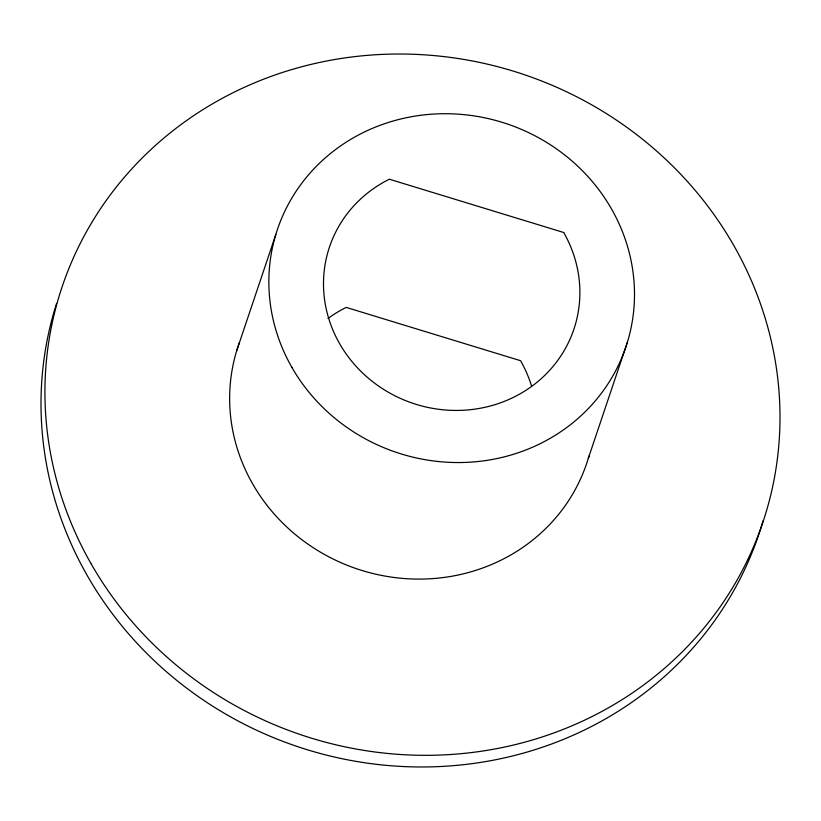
<?xml version="1.0" encoding="UTF-8"?>
<svg xmlns="http://www.w3.org/2000/svg" width="821" height="821" viewBox="0 0 821 821"><rect width="100%" height="100%" fill="white"/><g stroke="black" fill="none" stroke-linecap="round" stroke-linejoin="round"><path stroke-width="1.23" d="M236.633 350.926L275.856 234.385M588.288 458.416L627.501 341.875M763.078 520.771A369.635 348.432 18.6 0 1 307.167 749.706A369.635 348.432 18.6 0 1 56.577 303.411M588.985 456.024A183.863 173.313 18.6 0 1 359.198 569.61A183.863 173.313 18.6 0 1 239.393 342.603M328 318.486A128.928 121.529 18.6 0 1 346.195 307.403L520.555 360.706A128.928 121.529 18.6 0 1 531.526 386.024M563.699 232.507L389.339 179.214A128.928 121.529 18.6 0 0 339.668 343.763A128.928 121.529 18.6 0 0 514.028 397.056A128.928 121.529 18.6 0 0 563.699 232.507M91.316 564.15A369.635 348.432 18.6 0 0 727.827 595.379A369.635 348.432 18.6 0 0 418.238 54.484A369.635 348.432 18.6 0 0 91.316 564.15M291.937 367.459A183.863 173.313 18.6 0 0 608.546 382.997A183.863 173.313 18.6 0 0 454.557 113.945A183.863 173.313 18.6 0 0 291.937 367.459"/></g></svg>
